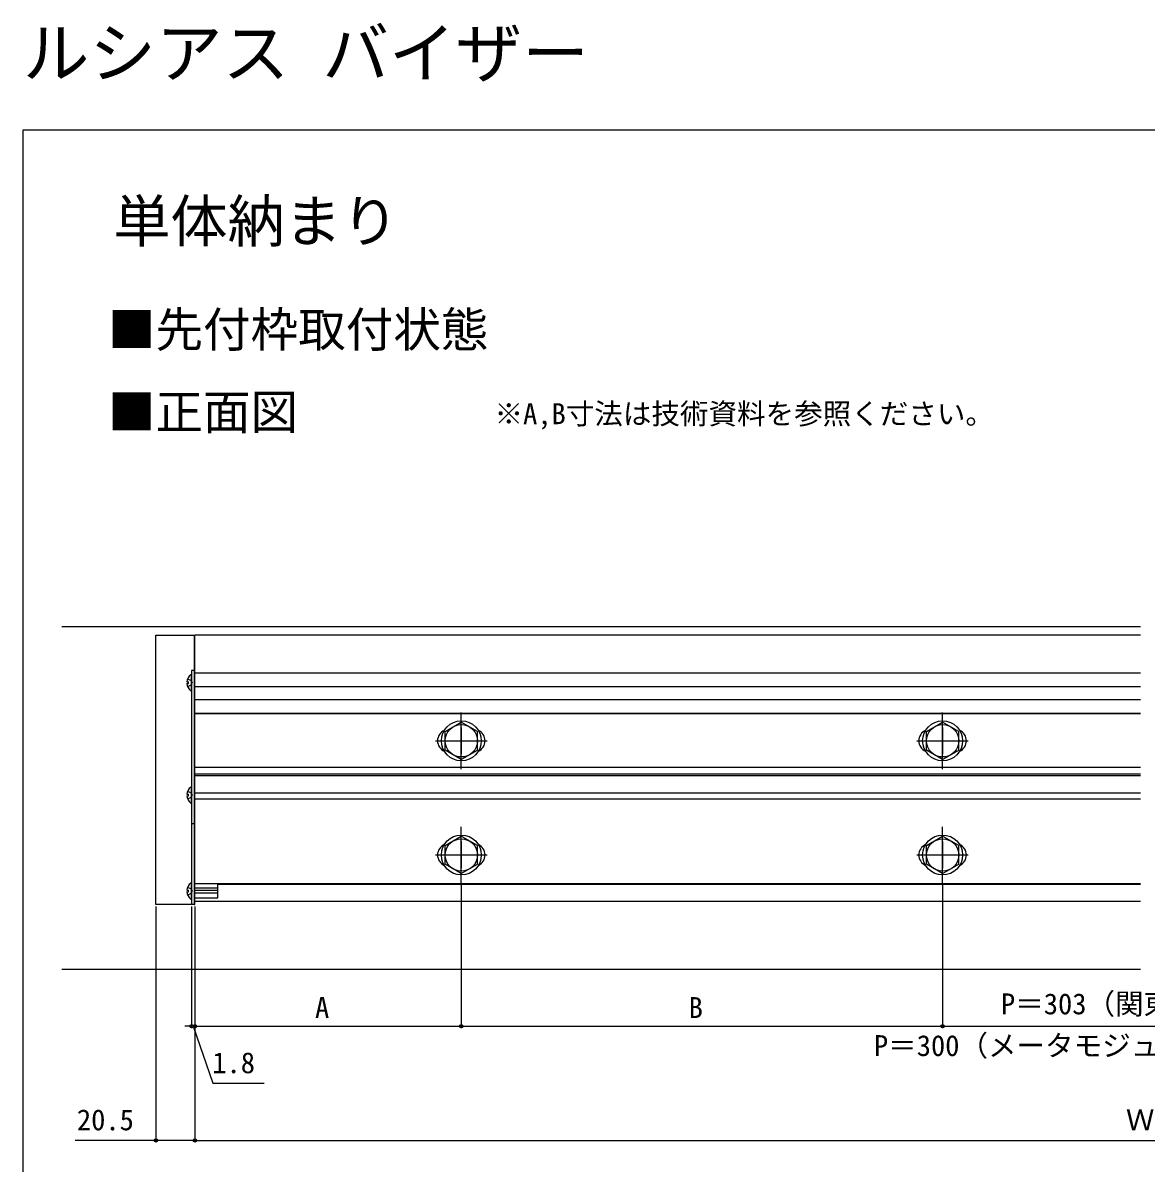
# Model space of a CAD drawing. Units: millimetres, scale not verified. Extents: x -736 to 735, y -1104 to 1095.
# Drawn here: x -735 to -144, y 496 to 1095 of the extents above; entities that cross this region are included whole.
import ezdxf
from ezdxf.enums import TextEntityAlignment as Align

# ---------------------------------------------------------------- set-up
doc = ezdxf.new("R2010")
doc.units = ezdxf.units.MM
doc.header["$LTSCALE"] = 4
for name, color, linetype in [('0-1_USER1', 3, 'Continuous'), ('0-3_YKK_12', 2, 'Continuous'), ('0-4_YKK_13', 4, 'Continuous'), ('0-5_YKK_D', 6, 'Continuous'), ('0-6_YKK_ZWAK', 7, 'Continuous'), ('0-7_YSS_K', 3, 'Continuous')]:
    doc.layers.add(name, color=color, linetype=linetype)
doc.styles.add('ＭＳ ゴシック', font='')
doc.styles.get('ＭＳ ゴシック').set_extended_font_data('MS Gothic')

msp = doc.modelspace()

# ---------------------------------------------------------------- linework, layer by layer
at = {"layer": '0-3_YKK_12'}
for p, q in [((-644.5, 633.571), (-644.5, 773.573)), ((-147.5, 773.573), (-644.5, 773.573)), ((-147.5, 753.573), (-644.5, 753.573)), ((-644.5, 746.573), (-147.5, 746.573)), ((-147.5, 739.573), (-644.5, 739.573)), ((-147.5, 732.473), (-644.5, 732.473)), ((-147.5, 732.173), (-644.5, 732.173)), ((-504.5, 725.073), (-504.5, 711.073)), ((-251.5, 725.073), (-251.5, 711.073)), ((-518, 718.073), (-491, 718.073)), ((-265, 718.073), (-238, 718.073)), ((-147.5, 704.073), (-644.5, 704.073)), ((-147.5, 700.573), (-644.5, 700.573)), ((-147.5, 699.594), (-644.5, 699.594)), ((-147.5, 690.571), (-644.5, 690.571)), ((-147.5, 687.471), (-644.5, 687.471)), ((-504.5, 665.073), (-504.5, 651.073)), ((-251.5, 665.073), (-251.5, 651.073)), ((-518, 658.073), (-491, 658.073)), ((-265, 658.073), (-238, 658.073)), ((-147.5, 642.848), (-644.5, 642.848)), ((-147.5, 642.571), (-632.5, 642.571)), ((-644.5, 640.871), (-632.5, 640.871)), ((-644.5, 639.577), (-632.5, 639.577)), ((-644.5, 638.232), (-632.5, 638.232)), ((-147.5, 633.571), (-644.5, 633.571))]:
    msp.add_line(p, q, dxfattribs=at)
msp.add_lwpolyline([(-644.5, 635.571), (-632.5, 635.571), (-632.5, 642.571)], dxfattribs=at)
for centre, start, end in [((-511, 718.073), 114.22094, 245.77906), ((-498, 718.073), 294.22094, 65.77906), ((-258, 718.073), 114.22094, 245.77906), ((-245, 718.073), 294.22094, 65.77906), ((-511, 658.073), 114.22094, 245.77906), ((-498, 658.073), 294.22094, 65.77906), ((-258, 658.073), 114.22094, 245.77906), ((-245, 658.073), 294.22094, 65.77906)]:
    msp.add_arc(centre, 6, start, end, dxfattribs=at)
at = {"layer": '0-4_YKK_13'}
for p, q in [((-648.377, 750.646), (-646.512, 749.716)), ((-646.512, 749.716), (-645.903, 748.571)), ((-646.3, 755.071), (-646.3, 632.071)), ((-645, 755.071), (-646.3, 755.071)), ((-646.3, 744.595), (-646.3, 752.546)), ((-648.783, 748.996), (-647.9, 748.996)), ((-504.5, 703.258), (-504.5, 732.888)), ((-251.5, 703.258), (-251.5, 732.888)), ((-518, 718.073), (-491, 718.073)), ((-265, 718.073), (-238, 718.073)), ((-648.783, 689.996), (-647.9, 689.996)), ((-648.377, 691.646), (-646.512, 690.716)), ((-646.512, 690.716), (-645.903, 689.571)), ((-646.3, 685.595), (-646.3, 693.546)), ((-645, 674.373), (-646.3, 674.373)), ((-504.5, 643.258), (-504.5, 672.888)), ((-251.5, 643.258), (-251.5, 672.888)), ((-518, 658.073), (-491, 658.073)), ((-265, 658.073), (-238, 658.073)), ((-646.3, 635.095), (-646.3, 643.046)), ((-648.783, 639.496), (-647.9, 639.496)), ((-648.377, 641.146), (-646.512, 640.216)), ((-646.512, 640.216), (-645.903, 639.071))]:
    msp.add_line(p, q, dxfattribs=at)
for points in [[(-665, 773.571), (-645, 773.571), (-645, 632.071), (-665, 632.071)], [(-645, 755.071), (-645, 632.071), (-644.5, 632.071), (-644.5, 755.071)]]:
    msp.add_lwpolyline(points, close=True, dxfattribs=at)
for points in [[(-648.783, 748.146), (-647.9, 748.146), (-647.9, 748.996)], [(-648.377, 746.496), (-646.512, 747.426), (-645.903, 748.571)], [(-504.5, 708.258), (-513, 713.165), (-513, 722.98), (-504.5, 727.888)], [(-504.5, 708.258), (-496, 713.165), (-496, 722.98), (-504.5, 727.888)], [(-251.5, 708.258), (-260, 713.165), (-260, 722.98), (-251.5, 727.888)], [(-251.5, 708.258), (-243, 713.165), (-243, 722.98), (-251.5, 727.888)], [(-648.783, 689.146), (-647.9, 689.146), (-647.9, 689.996)], [(-648.377, 687.496), (-646.512, 688.426), (-645.903, 689.571)], [(-504.5, 648.258), (-513, 653.165), (-513, 662.98), (-504.5, 667.888)], [(-504.5, 648.258), (-496, 653.165), (-496, 662.98), (-504.5, 667.888)], [(-251.5, 648.258), (-260, 653.165), (-260, 662.98), (-251.5, 667.888)], [(-251.5, 648.258), (-243, 653.165), (-243, 662.98), (-251.5, 667.888)], [(-648.783, 638.646), (-647.9, 638.646), (-647.9, 639.496)], [(-648.377, 636.996), (-646.512, 637.926), (-645.903, 639.071)]]:
    msp.add_lwpolyline(points, dxfattribs=at)
for centre, radius in [((-504.5, 718.073), 10.5), ((-504.5, 718.073), 8.5), ((-251.5, 718.073), 10.5), ((-251.5, 718.073), 8.5), ((-504.5, 658.073), 10.5), ((-504.5, 658.073), 8.5), ((-251.5, 658.073), 10.5), ((-251.5, 658.073), 8.5)]:
    msp.add_circle(centre, radius, dxfattribs=at)
for centre, radius, start, end in [((-643.5, 748.571), 5.3, 127.71409, 175.40059), ((-646.574, 752.546), 0.274, 0, 127.71409), ((-643.5, 748.571), 5.3, 184.59941, 232.28591), ((-646.574, 744.595), 0.274, 232.28591, 0), ((-643.5, 689.571), 5.3, 127.71409, 175.40059), ((-646.574, 693.546), 0.274, 0, 127.71409), ((-643.5, 689.571), 5.3, 184.59941, 232.28591), ((-646.574, 685.595), 0.274, 232.28591, 0), ((-643.5, 639.071), 5.3, 127.71409, 175.40059), ((-646.574, 643.046), 0.274, 0, 127.71409), ((-643.5, 639.071), 5.3, 184.59941, 232.28591), ((-646.574, 635.095), 0.274, 232.28591, 0)]:
    msp.add_arc(centre, radius, start, end, dxfattribs=at)
at = {"layer": '0-5_YKK_D'}
for p, q in [((-504.5, 642.258), (-504.5, 567.073)), ((-504.5, 642.258), (-504.5, 567.073)), ((-251.5, 642.258), (-251.5, 567.073)), ((-251.5, 642.258), (-251.5, 567.073)), ((-665, 631.071), (-665, 507.073)), ((-646.3, 631.071), (-646.3, 567.073)), ((-644.5, 631.071), (-644.5, 507.073)), ((-644.5, 631.071), (-644.5, 507.073)), ((-644.5, 631.071), (-644.5, 567.073)), ((-644.5, 631.071), (-644.5, 567.073)), ((-646.3, 568.073), (-649.8, 568.073)), ((-644.5, 568.073), (-646.3, 568.073)), ((-644.5, 568.073), (-646.3, 568.073)), ((-644.5, 568.073), (-504.5, 568.073)), ((-644.5, 568.073), (-641, 568.073)), ((-504.5, 568.073), (-251.5, 568.073)), ((-251.5, 568.073), (-37.5, 568.073)), ((-644.5, 508.073), (355.5, 508.073))]:
    msp.add_line(p, q, dxfattribs=at)
for points in [[(-645.4, 568.073), (-635.092, 538.073), (-608.166, 538.073)], [(-644.5, 508.073), (-665, 508.073), (-707.443, 508.073)]]:
    msp.add_lwpolyline(points, dxfattribs=at)
for centre in [(-646.3, 568.073), (-644.5, 568.073), (-644.5, 568.073), (-504.5, 568.073), (-504.5, 568.073), (-251.5, 568.073), (-251.5, 568.073), (-665, 508.073), (-644.5, 508.073), (-644.5, 508.073)]:
    msp.add_circle(centre, 0.875, dxfattribs=at)
at = {"layer": '0-6_YKK_ZWAK'}
for p, q in [((-735, 1039.1), (-735, -1102.9)), ((735, 1039.1), (-735, 1039.1))]:
    msp.add_line(p, q, dxfattribs=at)
at = {"layer": '0-7_YSS_K'}
for p, q in [((-147.5, 778.073), (-714.5, 778.073)), ((-714.5, 598.073), (-147.5, 598.073))]:
    msp.add_line(p, q, dxfattribs=at)

# ---------------------------------------------------------------- texts
at = {"layer": '0-1_USER1', "style": 'ＭＳ ゴシック'}
for s, height, p in [('ルシアス バイザー ', 25.66, (-735, 1059.1)), ('単体納まり', 21.99, (-687.386, 973.645)), ('■先付枠取付状態', 18.33, (-690.256, 919.555)), ('■正面図', 18.33, (-690.256, 876.259)), ('※A,B寸法は技術資料を参照ください。', 11, (-487.045, 881.202))]:
    msp.add_text(s, height=height, dxfattribs=at).set_placement(p, align=Align.BOTTOM_LEFT)
at = {"layer": '0-5_YKK_D', "style": 'ＭＳ ゴシック'}
for s, p in [('A', (-581.403, 569.073)), ('B', (-384.989, 569.073)), ('P＝303（関東間）', (-220.821, 571.033)), ('P＝300（メータモジュール・ドア）', (-287.597, 549.09)), ('1.8', (-635.393, 540.073)), ('20.5', (-706.551, 510.073)), ('Ｗ', (-155.153, 510.073))]:
    msp.add_text(s, height=11, dxfattribs=at).set_placement(p, align=Align.BOTTOM_LEFT)

doc.saveas('drawing.dxf')
